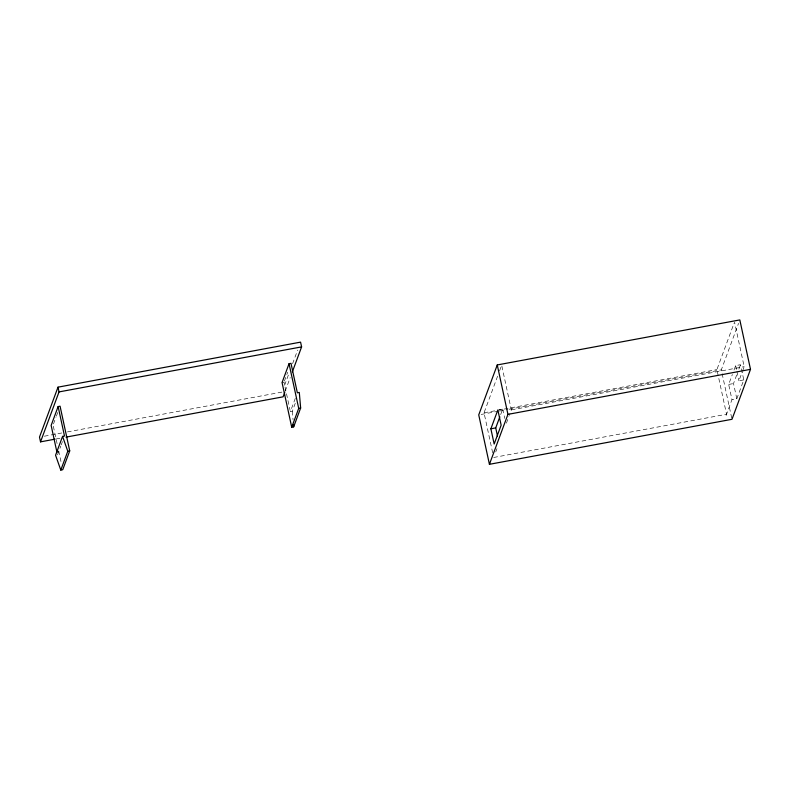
<?xml version="1.0" encoding="UTF-8"?>
<svg xmlns="http://www.w3.org/2000/svg" width="790" height="790" viewBox="0 0 790 790"><rect width="100%" height="100%" fill="white"/><g stroke="black" fill="none" stroke-linecap="round" stroke-linejoin="round"><path stroke-width="0.59" stroke-dasharray="3.95 2.96" d="M53.493 423.934L55.962 417.288M56.367 416.182L58.016 411.748M57.512 454.872L60.8 446.004M61.205 444.889L62.44 441.571M284.41 381.076L287.698 372.209M284.588 385.273L289.219 372.781M292.577 363.706L297.632 350.079M285.19 391.159L290.246 377.541M295.302 398.348L290.374 411.649L292.31 411.284L295.598 402.416M492.674 452.779L484.033 412.815L497.888 375.418M499.566 370.885L501.67 365.227L511.327 409.892L509.274 415.422M500.653 414.602L502.707 409.052L499.073 409.734M495.735 451.959L496.969 448.641M506.41 423.154L508.869 416.528M493.691 457.479L726.553 414.256L716.895 369.592L734.107 323.13M731.728 418.088L721.31 369.868L738.551 323.327M726.109 415.441L731.965 399.651L728.676 384.444L732.37 374.47M734.019 370.036L735.658 365.602L740.507 364.704L743.795 379.901L736.813 398.753L731.965 399.651M736.813 398.753L733.525 383.545L737.218 373.571M738.867 369.137L740.507 364.704M743.795 379.901L738.946 380.81L742.165 372.11M742.57 371.024L744.18 366.669L734.522 322.004M282.06 382.548L284.005 382.182L290.118 410.474M44.349 436.208L62.548 432.831M67.397 431.923L282.06 392.077M56.297 438.934L59.931 438.253M484.033 412.815L496.16 410.563M497.374 410.336L716.895 369.592M481.169 414.444L498.144 411.284M499.359 411.067L507.851 409.487M509.066 409.26L721.31 369.868M511.327 409.892L744.18 366.669M728.676 384.444L733.525 383.545M735.658 365.602L736.675 370.283M736.922 371.448L738.946 380.81M502.707 409.052L504.731 418.414M53.335 426.225L57.147 443.852M58.677 450.912L61.215 462.663M292.31 411.284L293.041 419.668"/><path stroke-width="1.19" d="M292.349 371.863L301.602 346.889L300.575 342.139L58.006 387.159L39.5 437.107L40.527 441.857L55.083 439.151M40.527 441.857L59.033 391.909L58.006 387.159M58.124 406.564L64.494 436.021L62.558 436.386L55.567 455.228L60.8 470.08L62.736 469.714L69.727 450.873L60.07 406.198L58.124 406.564L51.143 425.405L56.998 452.512M60.8 470.08L67.782 451.228L62.558 436.386M289.051 363.696L282.06 382.548L291.717 427.212L293.663 426.857L300.644 408.005L299.301 392.442L297.356 392.798L290.987 363.341L289.051 363.696L298.709 408.371L291.717 427.212M284.775 392.294L283.087 396.837L65.995 437.127M497.256 364.95L478.74 414.888L489.425 464.313L731.994 419.293L750.5 369.345L739.815 319.92L497.256 364.95L507.94 414.365L489.425 464.313M490.876 428.802L497.858 409.961L501.146 425.168L494.165 444.01L490.876 428.802L495.725 427.904L499.833 416.814M59.033 391.909L301.602 346.889M67.782 451.228L69.727 450.873M298.709 408.371L300.644 408.005M507.94 414.365L750.5 369.345M495.725 427.904L497.493 436.09M293.455 424.457L293.663 426.857"/></g></svg>
